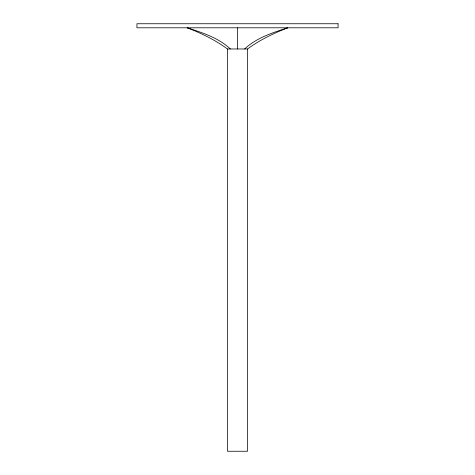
<?xml version="1.0" encoding="UTF-8"?>
<svg xmlns="http://www.w3.org/2000/svg" width="475" height="475" viewBox="0 0 475 475"><rect width="100%" height="100%" fill="white"/><g stroke="black" fill="none" stroke-linecap="round" stroke-linejoin="round"><path stroke-width="0.71" d="M244.613 48.978C256.482 37.798 272.573 32.692 287.785 27.799C273.647 33.309 259.789 39.918 247.558 48.978L227.442 48.978C215.211 39.918 201.352 33.309 187.215 27.799C202.427 32.692 218.518 37.798 230.387 48.978M247.558 48.978L247.558 451.25L227.442 451.25L227.442 48.978M237.5 27.799L237.5 48.978M338.069 23.75L136.931 23.75L136.931 27.799L338.069 27.799L338.069 23.75"/></g></svg>
